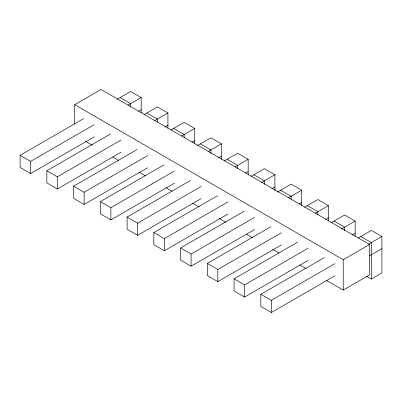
<?xml version="1.0" encoding="UTF-8"?>
<svg xmlns="http://www.w3.org/2000/svg" width="402" height="402" viewBox="0 0 402 402"><rect width="100%" height="100%" fill="white"/><g stroke="black" fill="none" stroke-linecap="round" stroke-linejoin="round"><path stroke-width="0.6" d="M74.717 123.911L74.717 104.681L101.043 89.485L369.549 244.506L369.549 274.903L343.223 290.103L326.374 280.375M94.239 136.821L30.627 173.543L20.1 167.463L20.1 155.308L83.706 118.58M117.414 99.123L130.66 91.475L141.192 97.55L141.192 112.826M20.1 155.308L30.627 161.383L94.239 124.66M127.942 105.203L141.192 97.55M138.559 111.228L141.192 109.711M120.982 152.263L57.375 188.985L46.843 182.905L46.843 170.744L110.455 134.022M144.157 114.565L157.408 106.912L167.935 112.992L167.935 128.268M46.843 170.744L57.375 176.825L120.982 140.102M154.69 120.64L167.935 112.992M164.78 126.977L167.935 125.153M147.73 167.704L84.118 204.427L73.591 198.347L73.591 186.186L137.198 149.464M170.905 130.002L184.151 122.354L194.684 128.434L194.684 143.71M73.591 186.186L84.118 192.267L147.73 155.544M181.433 136.082L194.684 128.434M192.05 142.112L194.684 140.594M174.473 183.146L110.867 219.869L100.334 213.789L100.334 201.628L163.946 164.905M197.648 145.444L210.899 137.796L221.427 143.876L221.427 159.152M100.334 201.628L110.867 207.708L174.473 170.986M208.181 151.524L221.427 143.876M218.271 157.86L221.427 156.036M201.221 198.583L137.61 235.311L127.082 229.23L127.082 217.07L190.689 180.347M224.396 160.885L237.642 153.237L248.175 159.318L248.175 174.594M127.082 217.07L137.61 223.15L201.221 186.427M234.924 166.966L248.175 159.318M245.542 172.996L248.175 171.478M227.964 214.025L164.358 250.747L153.825 244.672L153.825 232.512L217.437 195.789M251.139 176.327L264.39 168.679L274.918 174.759L274.918 190.659M153.825 232.512L164.358 238.592L227.964 201.869M261.672 182.407L274.918 174.759M271.757 188.739L274.918 186.92M254.707 229.467L191.101 266.189L180.573 260.114L180.573 247.954L244.18 211.231M277.345 192.086L291.133 184.121L301.666 190.201L301.666 205.477M180.573 247.954L191.101 254.034L254.707 217.311M288.415 197.849L301.666 190.201M299.033 203.879L301.666 202.357M281.455 244.908L217.849 281.631L207.316 275.551L207.316 263.395L270.923 226.673M304.631 207.211L317.881 199.563L328.409 205.643L328.409 220.919M207.316 263.395L217.849 269.476L281.455 232.748M315.163 213.291L328.409 205.643M325.776 219.321L328.409 217.799M308.198 260.35L244.592 297.073L234.064 290.993L234.064 278.837L297.671 242.115M330.831 222.964L344.625 215.005L355.157 221.085L355.157 236.361M234.064 278.837L244.592 284.917L308.198 248.19M341.363 229.045L355.157 221.085M351.996 235.064L355.157 233.24M334.946 275.792L271.34 312.515L260.808 306.435L260.808 294.279L324.414 257.551M358.122 238.095L371.373 230.446L381.9 236.522L381.9 272.998L371.373 279.078L366.634 276.345M260.808 294.279L271.34 300.354L334.946 263.632M368.654 244.175L381.9 236.522M74.717 104.681L343.223 259.702L369.549 244.506M369.197 256.019L381.9 248.682M120.133 97.55L130.66 103.631L130.66 106.671M146.876 112.992L157.408 119.072L157.408 122.113M173.624 128.434L184.151 134.514L184.151 137.554M200.367 143.876L210.899 149.956L210.899 153.604M227.115 159.318L237.642 165.398L237.642 168.438M253.858 174.759L264.39 180.84L264.39 184.488M280.606 190.201L291.133 196.282L291.133 199.317M307.349 205.643L317.881 211.718L317.881 214.758M334.097 221.085L344.625 227.16L344.625 230.808M360.84 236.522L371.373 242.602L371.373 279.078M85.586 141.358L92.108 145.122M112.766 157.046L118.746 160.498M138.856 172.111L145.378 175.875M166.031 187.799L172.011 191.251M192.664 203.176L199.186 206.94M219.296 218.552L225.818 222.316M246.476 234.245L252.456 237.693M272.566 249.305L279.088 253.074M299.741 264.998L306.264 268.762M343.223 259.702L343.223 290.103M271.34 300.354L271.34 312.515M244.592 284.917L244.592 297.073M217.849 269.476L217.849 281.631M191.101 254.034L191.101 266.189M164.358 238.592L164.358 250.747M137.61 223.15L137.61 235.311M110.867 207.708L110.867 219.869M84.118 192.267L84.118 204.427M57.375 176.825L57.375 188.985M30.627 161.383L30.627 173.543"/></g></svg>
